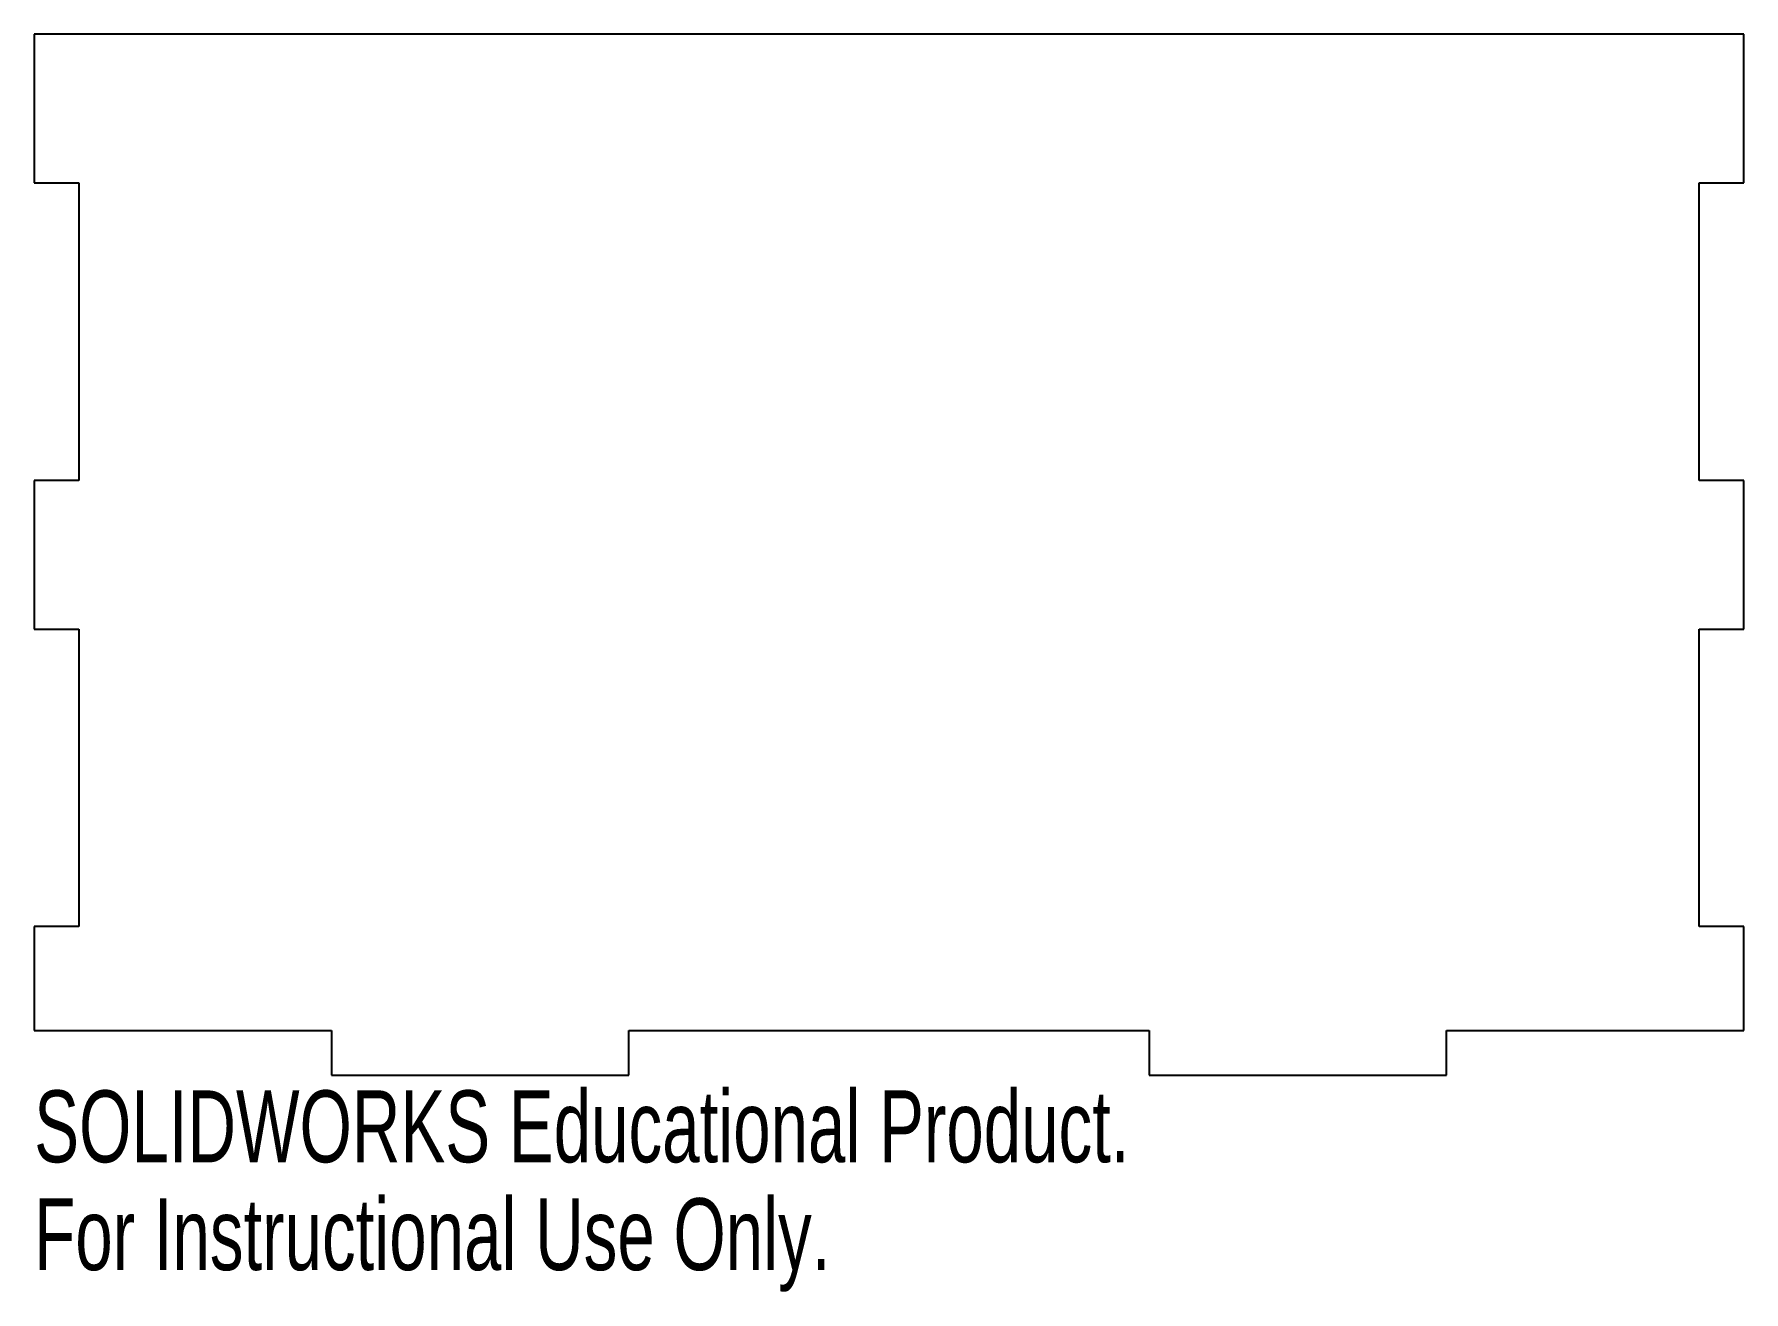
# Model space of a CAD drawing. Header units: millimetres. Extents: x -58 to 58, y -50 to 35.
import ezdxf

# ---------------------------------------------------------------- set-up
doc = ezdxf.new("R2010")
doc.units = ezdxf.units.MM
doc.styles.add('SLDTEXTSTYLE0', font='TXT', dxfattribs={"width": 0.7})

msp = doc.modelspace()

# ---------------------------------------------------------------- linework, layer by layer
at = {"color": 7, "linetype": 'Continuous', "lineweight": 25}
for p, q in [((57.5, 35), (-57.5, 35)), ((-57.5, 35), (-57.5, 25)), ((57.5, 25), (57.5, 35)), ((-57.5, 25), (-54.5, 25)), ((-54.5, 25), (-54.5, 5)), ((54.5, 25), (57.5, 25)), ((54.5, 5), (54.5, 25)), ((-57.5, 5), (-57.5, -5)), ((-54.5, 5), (-57.5, 5)), ((57.5, 5), (54.5, 5)), ((57.5, -5), (57.5, 5)), ((-57.5, -5), (-54.5, -5)), ((-54.5, -5), (-54.5, -25)), ((54.5, -5), (57.5, -5)), ((54.5, -25), (54.5, -5)), ((-57.5, -25), (-57.5, -32)), ((-54.5, -25), (-57.5, -25)), ((57.5, -25), (54.5, -25)), ((57.5, -32), (57.5, -25)), ((-57.5, -32), (-37.5, -32)), ((-37.5, -32), (-37.5, -35)), ((-17.5, -32), (17.5, -32)), ((-17.5, -35), (-17.5, -32)), ((17.5, -32), (17.5, -35)), ((37.5, -32), (57.5, -32)), ((37.5, -35), (37.5, -32)), ((-37.5, -35), (-17.5, -35)), ((17.5, -35), (37.5, -35))]:
    msp.add_line(p, q, dxfattribs=at)

# ---------------------------------------------------------------- texts
at = {"color": 7, "linetype": 'Continuous', "char_height": 4.8336, "attachment_point": 1, "style": 'SLDTEXTSTYLE0'}
for s, insert in [('SOLIDWORKS Educational Product.', (-57.5, -36.02)), ('For Instructional Use Only.', (-57.5, -43.27))]:
    msp.add_mtext(s, dxfattribs=dict(at, insert=insert))

doc.saveas('drawing.dxf')
